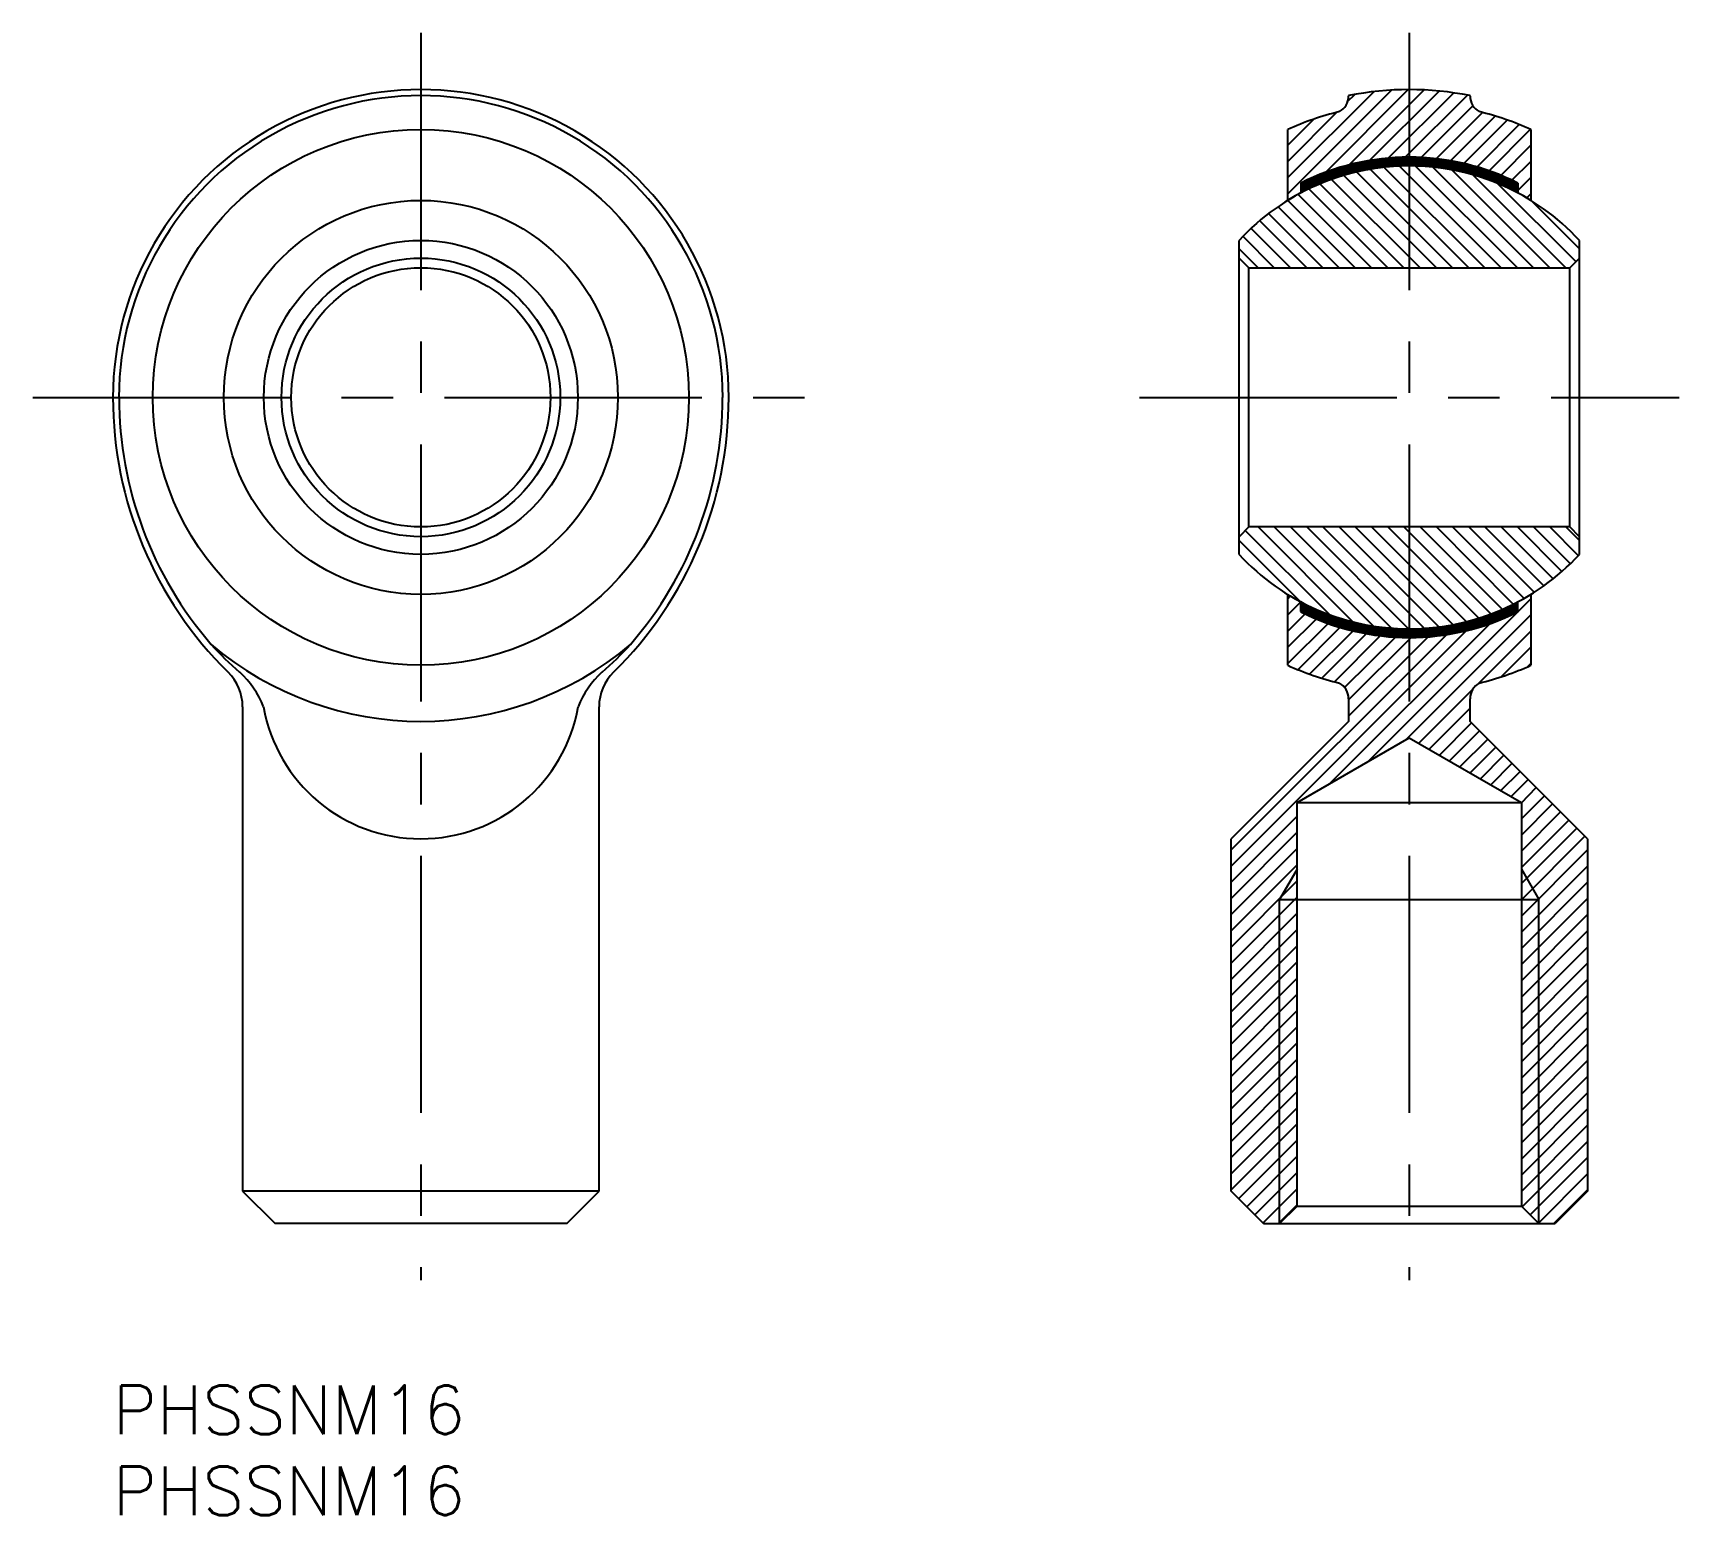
# Model space of a CAD drawing. Extents: x -5 to 97, y -8 to 84.
import ezdxf

# ---------------------------------------------------------------- set-up
doc = ezdxf.new("R2010")
doc.units = 0
doc.header["$LTSCALE"] = 0.5
doc.linetypes.add('CENTER', pattern=[50.8, 31.75, -6.35, 6.35, -6.35])
for name, color, linetype in [('MSM_CENTER', 1, 'CENTER'), ('MSM_CONTINUOUS', 7, 'CONTINUOUS'), ('MSM_NARROW', 5, 'CONTINUOUS'), ('MSM_PART_NUMBER', 7, 'CONTINUOUS')]:
    doc.layers.add(name, color=color, linetype=linetype)
doc.styles.get("Standard").update_dxf_attribs({"font": 'txt.shx', "height": 3, "bigfont": 'bigfont.shx'})

msp = doc.modelspace()

# ---------------------------------------------------------------- linework, layer by layer
at = {"layer": 'MSM_CENTER'}
for p, q in [((19, 83.5), (19, 6.5)), ((80, 83.5), (80, 6.5)), ((-4.94, 61), (42.94, 61)), ((63.35, 61), (96.65, 61))]:
    msp.add_line(p, q, dxfattribs=at)
at = {"layer": 'MSM_CONTINUOUS'}
for p, q in [((76.25, 79.63), (76.25, 79.6)), ((83.75, 79.6), (83.75, 79.63)), ((72.5, 73.16), (72.5, 77.54)), ((87.5, 77.54), (87.5, 73.16)), ((73.3, 74.22), (73.3, 73.62)), ((86.7, 74.22), (86.7, 73.62)), ((69.5, 51.31), (69.5, 70.69)), ((90.5, 51.31), (90.5, 70.69)), ((69.5, 69.6), (70.1, 69)), ((89.9, 69), (90.5, 69.6)), ((70.1, 69), (89.9, 69)), ((70.1, 53), (70.1, 69)), ((89.9, 53), (89.9, 69)), ((70.1, 53), (69.5, 52.4)), ((89.9, 53), (70.1, 53)), ((90.5, 52.4), (89.9, 53)), ((72.5, 44.46), (72.5, 48.84)), ((87.5, 48.84), (87.5, 44.46)), ((73.3, 47.78), (73.3, 48.38)), ((86.7, 47.78), (86.7, 48.38)), ((75.7, 43.35), (75.69, 43.34)), ((84.31, 43.34), (84.3, 43.35)), ((8, 41.9), (8, 12)), ((30, 12), (30, 41.9)), ((76.25, 42.4), (76.25, 41)), ((83.75, 41), (83.75, 42.4)), ((76.25, 41), (69, 33.75)), ((91, 33.75), (83.75, 41)), ((73.08, 36), (80, 39.99)), ((80, 39.99), (86.92, 36)), ((73.08, 36), (86.92, 36)), ((73.08, 11.08), (73.08, 36)), ((86.92, 36), (86.92, 11.08)), ((69, 12), (69, 33.75)), ((91, 33.75), (91, 12)), ((72, 30), (88, 30)), ((8, 12), (10, 10)), ((30, 12), (8, 12)), ((28, 10), (30, 12)), ((71, 10), (69, 12)), ((91, 12), (89, 10)), ((72, 10), (73.08, 11.08)), ((73.08, 11.08), (86.92, 11.08)), ((86.92, 11.08), (88, 10)), ((28, 10), (10, 10)), ((71, 10), (89, 10))]:
    msp.add_line(p, q, dxfattribs=at)
for radius in [16.54, 12.16, 9.69, 8.6, 8]:
    msp.add_circle((19, 61), radius, dxfattribs=at)
for centre, radius, start, end in [((19, 61), 19, 359.9986, 180.0014), ((19, 61), 18.63, 359.9985, 180.0015), ((75.15, 79.6), 1.1, 299.202, 0), ((80, 61), 19, 78.6169, 101.3831), ((84.85, 79.6), 1.1, 180, 240.798), ((80, 61), 18.16, 103.7405, 114.3939), ((80, 61), 18.16, 65.6061, 76.2595), ((80, 61), 14.29, 42.7005, 137.2995), ((80, 61), 14.29, 58.3362, 121.6638), ((80, 61), 14.83, 63.1318, 116.8682), ((23.8, 61), 23.8, 179.9987, 225.4531), ((23.65, 60.99), 23.27, 179.9817, 220.9018), ((14.2, 61), 23.8, 314.5469, 0.0013), ((14.35, 60.99), 23.27, 319.0982, 0.0183), ((80, 61), 14.29, 222.7005, 317.2995), ((80, 61), 14.29, 238.3362, 301.6638), ((80, 61), 14.83, 243.1318, 296.8682), ((19, 61), 20, 229.6709, 310.3291), ((21.93, 60.31), 21.54, 222.5203, 229.0706), ((16.07, 60.31), 21.54, 310.9294, 317.4797), ((5, 41.9), 3, 0, 45.4531), ((4.07, 39.88), 5.6, 21.1713, 47.9555), ((33.93, 39.88), 5.6, 132.0445, 158.8287), ((33, 41.9), 3, 134.5469, 180), ((80, 61), 18.16, 245.6061, 256.2595), ((80, 61), 18.16, 283.7405, 294.3939), ((75.15, 42.4), 1.1, 360, 60.798), ((84.85, 42.4), 1.1, 119.202, 180), ((19, 43.61), 9.86, 189.9682, 350.0318)]:
    msp.add_arc(centre, radius, start, end, dxfattribs=at)
at = {"layer": 'MSM_NARROW'}
for p, q in [((72.5, 73.57), (78.9, 79.96)), ((72.5, 74.57), (77.81, 79.87)), ((74.82, 74.89), (79.93, 80)), ((76.19, 79.26), (76.63, 79.69)), ((76.28, 75.35), (80.91, 79.98)), ((77.55, 75.62), (81.85, 79.91)), ((78.7, 75.76), (82.74, 79.8)), ((79.75, 75.82), (83.59, 79.66)), ((72.5, 75.57), (75.53, 78.6)), ((80.74, 75.81), (83.93, 79)), ((81.66, 75.73), (84.52, 78.58)), ((82.54, 75.6), (85.3, 78.37)), ((72.5, 76.57), (74.11, 78.18)), ((83.37, 75.43), (86.05, 78.12)), ((84.16, 75.22), (86.78, 77.84)), ((84.92, 74.98), (87.48, 77.55)), ((85.64, 74.7), (87.5, 76.57)), ((75.69, 74.62), (75.69, 75.18)), ((75.79, 74.65), (75.79, 75.21)), ((75.9, 74.68), (75.9, 75.24)), ((76.01, 74.71), (76.01, 75.27)), ((76.11, 74.75), (76.11, 75.3)), ((76.22, 74.78), (76.22, 75.33)), ((76.32, 74.8), (76.32, 75.36)), ((76.43, 74.83), (76.43, 75.38)), ((76.54, 74.86), (76.54, 75.41)), ((76.64, 74.88), (76.64, 75.43)), ((76.75, 74.91), (76.75, 75.46)), ((76.85, 74.94), (76.85, 75.49)), ((76.96, 74.96), (76.96, 75.51)), ((77.07, 74.98), (77.07, 75.53)), ((77.17, 75), (77.17, 75.55)), ((77.28, 75.02), (77.28, 75.57)), ((77.39, 75.04), (77.39, 75.59)), ((77.49, 75.06), (77.49, 75.61)), ((77.6, 75.08), (77.6, 75.63)), ((77.7, 75.1), (77.7, 75.65)), ((77.81, 75.12), (77.81, 75.66)), ((77.92, 75.13), (77.92, 75.67)), ((78.02, 75.14), (78.02, 75.69)), ((78.13, 75.16), (78.13, 75.7)), ((78.23, 75.17), (78.23, 75.72)), ((78.34, 75.19), (78.34, 75.73)), ((78.45, 75.2), (78.45, 75.74)), ((84.67, 69), (78.46, 75.2)), ((78.55, 75.21), (78.55, 75.75)), ((78.66, 75.22), (78.66, 75.76)), ((78.76, 75.23), (78.76, 75.77)), ((78.87, 75.24), (78.87, 75.78)), ((78.98, 75.25), (78.98, 75.79)), ((79.08, 75.25), (79.08, 75.79)), ((79.19, 75.26), (79.19, 75.8)), ((79.29, 75.27), (79.29, 75.81)), ((79.4, 75.27), (79.4, 75.81)), ((85.67, 69), (79.4, 75.27)), ((79.51, 75.27), (79.51, 75.81)), ((79.61, 75.28), (79.61, 75.81)), ((79.72, 75.28), (79.72, 75.82)), ((79.82, 75.28), (79.82, 75.82)), ((79.93, 75.29), (79.93, 75.82)), ((80.04, 75.29), (80.04, 75.82)), ((80.14, 75.28), (80.14, 75.82)), ((80.25, 75.28), (80.25, 75.82)), ((80.36, 75.28), (80.36, 75.82)), ((86.67, 69), (80.39, 75.28)), ((80.46, 75.27), (80.46, 75.81)), ((80.57, 75.27), (80.57, 75.81)), ((80.67, 75.27), (80.67, 75.81)), ((80.78, 75.27), (80.78, 75.8)), ((80.89, 75.26), (80.89, 75.8)), ((80.99, 75.25), (80.99, 75.79)), ((81.1, 75.24), (81.1, 75.78)), ((81.2, 75.23), (81.2, 75.77)), ((81.31, 75.22), (81.31, 75.76)), ((81.42, 75.21), (81.42, 75.75)), ((87.67, 69), (81.46, 75.21)), ((81.52, 75.21), (81.52, 75.75)), ((81.63, 75.19), (81.63, 75.73)), ((81.73, 75.18), (81.73, 75.72)), ((81.84, 75.16), (81.84, 75.71)), ((81.95, 75.15), (81.95, 75.69)), ((82.05, 75.13), (82.05, 75.68)), ((82.16, 75.12), (82.16, 75.66)), ((82.26, 75.11), (82.26, 75.65)), ((82.37, 75.09), (82.37, 75.63)), ((82.48, 75.07), (82.48, 75.61)), ((82.58, 75.05), (82.58, 75.59)), ((82.69, 75.03), (82.69, 75.57)), ((82.79, 75.01), (82.79, 75.55)), ((82.9, 74.99), (82.9, 75.53)), ((83.01, 74.97), (83.01, 75.52)), ((83.11, 74.94), (83.11, 75.49)), ((83.22, 74.92), (83.22, 75.47)), ((83.32, 74.89), (83.32, 75.44)), ((83.43, 74.86), (83.43, 75.42)), ((83.54, 74.84), (83.54, 75.39)), ((83.64, 74.81), (83.64, 75.37)), ((83.75, 74.78), (83.75, 75.34)), ((83.86, 74.76), (83.86, 75.31)), ((83.96, 74.72), (83.96, 75.28)), ((84.07, 74.69), (84.07, 75.25)), ((84.17, 74.66), (84.17, 75.22)), ((84.28, 74.63), (84.28, 75.19)), ((86.33, 74.4), (87.5, 75.57)), ((73.35, 73.65), (73.35, 74.25)), ((73.46, 73.7), (73.46, 74.3)), ((73.57, 73.75), (73.57, 74.35)), ((73.67, 73.8), (73.67, 74.4)), ((73.78, 73.86), (73.78, 74.45)), ((73.89, 73.91), (73.89, 74.5)), ((73.99, 73.96), (73.99, 74.55)), ((74.1, 74.01), (74.1, 74.6)), ((74.2, 74.05), (74.2, 74.64)), ((74.31, 74.1), (74.31, 74.68)), ((74.42, 74.15), (74.42, 74.73)), ((79.67, 69), (74.49, 74.18)), ((74.52, 74.19), (74.52, 74.77)), ((74.63, 74.24), (74.63, 74.82)), ((74.73, 74.28), (74.73, 74.86)), ((74.84, 74.32), (74.84, 74.89)), ((74.95, 74.36), (74.95, 74.93)), ((75.05, 74.4), (75.05, 74.97)), ((75.16, 74.44), (75.16, 75.01)), ((80.67, 69), (75.21, 74.46)), ((75.26, 74.48), (75.26, 75.04)), ((75.37, 74.51), (75.37, 75.08)), ((75.48, 74.55), (75.48, 75.12)), ((75.58, 74.58), (75.58, 75.15)), ((81.67, 69), (75.97, 74.7)), ((82.67, 69), (76.76, 74.91)), ((83.67, 69), (77.59, 75.08)), ((88.67, 69), (82.63, 75.04)), ((89.67, 69), (83.93, 74.73)), ((84.39, 74.59), (84.39, 75.16)), ((84.49, 74.56), (84.49, 75.13)), ((84.6, 74.53), (84.6, 75.09)), ((84.7, 74.49), (84.7, 75.06)), ((84.81, 74.45), (84.81, 75.02)), ((84.92, 74.41), (84.92, 74.98)), ((85.02, 74.37), (85.02, 74.94)), ((85.13, 74.33), (85.13, 74.91)), ((85.23, 74.29), (85.23, 74.87)), ((85.34, 74.25), (85.34, 74.83)), ((85.45, 74.2), (85.45, 74.78)), ((90.28, 69.38), (85.47, 74.19)), ((85.55, 74.16), (85.55, 74.74)), ((85.66, 74.11), (85.66, 74.7)), ((85.76, 74.07), (85.76, 74.65)), ((85.87, 74.02), (85.87, 74.61)), ((85.98, 73.98), (85.98, 74.57)), ((86.08, 73.93), (86.08, 74.52)), ((86.19, 73.87), (86.19, 74.47)), ((86.29, 73.82), (86.29, 74.42)), ((86.4, 73.77), (86.4, 74.37)), ((86.51, 73.72), (86.51, 74.32)), ((86.61, 73.66), (86.61, 74.27)), ((86.7, 73.77), (87.5, 74.57)), ((76.67, 69), (72.51, 73.16)), ((77.67, 69), (73.14, 73.53)), ((78.67, 69), (73.8, 73.87)), ((87.25, 73.31), (87.5, 73.57)), ((90.5, 70.17), (87.52, 73.15)), ((74.67, 69), (71.32, 72.35)), ((75.67, 69), (71.9, 72.77)), ((72.67, 69), (70.24, 71.43)), ((73.67, 69), (70.77, 71.9)), ((70.67, 69), (69.5, 70.17)), ((71.67, 69), (69.74, 70.93)), ((76.52, 47.15), (70.67, 53)), ((77.78, 46.89), (71.67, 53)), ((78.91, 46.76), (72.67, 53)), ((79.95, 46.71), (73.67, 53)), ((80.92, 46.75), (74.67, 53)), ((81.83, 46.84), (75.67, 53)), ((82.69, 46.97), (76.67, 53)), ((83.51, 47.16), (77.67, 53)), ((84.29, 47.38), (78.67, 53)), ((85.03, 47.63), (79.67, 53)), ((85.74, 47.92), (80.67, 53)), ((86.42, 48.24), (81.67, 53)), ((87.08, 48.59), (82.67, 53)), ((87.7, 48.97), (83.67, 53)), ((88.3, 49.37), (84.67, 53)), ((88.87, 49.8), (85.67, 53)), ((89.41, 50.25), (86.67, 53)), ((89.94, 50.73), (87.67, 53)), ((90.43, 51.24), (88.67, 53)), ((90.5, 52.17), (89.67, 53)), ((73.27, 48.4), (69.5, 52.17)), ((75.08, 47.59), (69.88, 52.78)), ((72.5, 48.57), (72.67, 48.74)), ((72.5, 47.57), (73.3, 48.37)), ((73.35, 47.75), (73.35, 48.35)), ((73.46, 47.7), (73.46, 48.3)), ((73.57, 47.65), (73.57, 48.25)), ((73.67, 47.6), (73.67, 48.2)), ((73.78, 47.55), (73.78, 48.14)), ((73.89, 47.5), (73.89, 48.09)), ((73.99, 47.45), (73.99, 48.04)), ((74.1, 47.4), (74.1, 47.99)), ((74.2, 47.36), (74.2, 47.95)), ((74.31, 47.32), (74.31, 47.9)), ((74.42, 47.27), (74.42, 47.85)), ((74.52, 47.23), (74.52, 47.81)), ((74.63, 47.18), (74.63, 47.76)), ((77.47, 38.53), (87.5, 48.57)), ((85.34, 47.17), (85.34, 47.75)), ((85.45, 47.22), (85.45, 47.8)), ((85.55, 47.26), (85.55, 47.84)), ((85.66, 47.3), (85.66, 47.89)), ((85.76, 47.35), (85.76, 47.93)), ((85.87, 47.39), (85.87, 47.98)), ((85.98, 47.43), (85.98, 48.02)), ((86.08, 47.48), (86.08, 48.07)), ((86.19, 47.53), (86.19, 48.13)), ((86.29, 47.58), (86.29, 48.18)), ((86.4, 47.63), (86.4, 48.23)), ((86.51, 47.68), (86.51, 48.28)), ((86.61, 47.73), (86.61, 48.34)), ((72.5, 46.57), (73.58, 47.64)), ((72.5, 45.57), (74.27, 47.33)), ((72.5, 44.57), (74.99, 47.05)), ((73.13, 44.19), (75.74, 46.81)), ((74.73, 47.14), (74.73, 47.72)), ((74.84, 47.11), (74.84, 47.68)), ((74.95, 47.07), (74.95, 47.64)), ((75.05, 47.03), (75.05, 47.6)), ((75.1, 37.16), (84.97, 47.03)), ((75.16, 46.99), (75.16, 47.56)), ((75.26, 46.96), (75.26, 47.52)), ((75.37, 46.92), (75.37, 47.49)), ((75.48, 46.88), (75.48, 47.45)), ((75.58, 46.85), (75.58, 47.42)), ((75.69, 46.82), (75.69, 47.38)), ((75.79, 46.79), (75.79, 47.35)), ((75.9, 46.76), (75.9, 47.32)), ((76.01, 46.73), (76.01, 47.29)), ((76.11, 46.7), (76.11, 47.25)), ((76.22, 46.67), (76.22, 47.22)), ((76.32, 46.64), (76.32, 47.2)), ((76.43, 46.62), (76.43, 47.17)), ((76.54, 46.59), (76.54, 47.14)), ((76.64, 46.57), (76.64, 47.12)), ((76.75, 46.54), (76.75, 47.09)), ((76.85, 46.51), (76.85, 47.06)), ((76.96, 46.49), (76.96, 47.04)), ((77.07, 46.47), (77.07, 47.02)), ((77.17, 46.45), (77.17, 47)), ((77.28, 46.43), (77.28, 46.98)), ((77.39, 46.41), (77.39, 46.96)), ((77.49, 46.39), (77.49, 46.94)), ((77.6, 46.37), (77.6, 46.92)), ((77.7, 46.35), (77.7, 46.9)), ((77.81, 46.34), (77.81, 46.88)), ((77.92, 46.33), (77.92, 46.87)), ((78.02, 46.31), (78.02, 46.86)), ((78.13, 46.3), (78.13, 46.84)), ((78.23, 46.28), (78.23, 46.83)), ((78.34, 46.27), (78.34, 46.81)), ((78.45, 46.26), (78.45, 46.8)), ((78.55, 46.25), (78.55, 46.79)), ((78.66, 46.24), (78.66, 46.78)), ((78.76, 46.23), (78.76, 46.77)), ((78.87, 46.22), (78.87, 46.76)), ((78.98, 46.21), (78.98, 46.75)), ((79.08, 46.21), (79.08, 46.75)), ((79.19, 46.2), (79.19, 46.74)), ((79.29, 46.19), (79.29, 46.73)), ((79.83, 39.9), (87.5, 47.57)), ((80.78, 46.2), (80.78, 46.73)), ((80.89, 46.2), (80.89, 46.74)), ((80.99, 46.21), (80.99, 46.75)), ((81.1, 46.22), (81.1, 46.76)), ((81.2, 46.23), (81.2, 46.77)), ((81.31, 46.24), (81.31, 46.78)), ((81.42, 46.25), (81.42, 46.79)), ((81.52, 46.25), (81.52, 46.79)), ((81.63, 46.27), (81.63, 46.81)), ((81.73, 46.28), (81.73, 46.82)), ((81.84, 46.29), (81.84, 46.84)), ((81.95, 46.31), (81.95, 46.85)), ((82.05, 46.32), (82.05, 46.87)), ((82.16, 46.34), (82.16, 46.88)), ((82.26, 46.35), (82.26, 46.89)), ((82.37, 46.37), (82.37, 46.91)), ((82.48, 46.39), (82.48, 46.93)), ((82.58, 46.41), (82.58, 46.95)), ((82.69, 46.43), (82.69, 46.97)), ((82.79, 46.45), (82.79, 46.99)), ((82.9, 46.47), (82.9, 47.01)), ((83.01, 46.48), (83.01, 47.03)), ((83.11, 46.51), (83.11, 47.06)), ((83.22, 46.53), (83.22, 47.08)), ((83.32, 46.56), (83.32, 47.11)), ((83.43, 46.58), (83.43, 47.14)), ((83.54, 46.61), (83.54, 47.16)), ((83.64, 46.63), (83.64, 47.19)), ((83.75, 46.66), (83.75, 47.22)), ((83.86, 46.69), (83.86, 47.24)), ((83.96, 46.72), (83.96, 47.28)), ((84.07, 46.75), (84.07, 47.31)), ((84.17, 46.78), (84.17, 47.34)), ((84.28, 46.81), (84.28, 47.37)), ((84.39, 46.84), (84.39, 47.41)), ((84.49, 46.87), (84.49, 47.44)), ((84.6, 46.91), (84.6, 47.47)), ((84.7, 46.94), (84.7, 47.51)), ((84.81, 46.98), (84.81, 47.55)), ((84.92, 47.02), (84.92, 47.59)), ((85.02, 47.06), (85.02, 47.63)), ((85.13, 47.09), (85.13, 47.67)), ((85.23, 47.13), (85.23, 47.71)), ((69, 32.07), (83.54, 46.6)), ((69, 33.07), (82.29, 46.35)), ((73.85, 43.92), (76.53, 46.59)), ((74.6, 43.67), (77.35, 46.42)), ((75.38, 43.44), (78.22, 46.29)), ((76.01, 43.08), (79.14, 46.2)), ((76.25, 41.32), (81.16, 46.22)), ((76.25, 42.32), (80.11, 46.18)), ((79.4, 46.19), (79.4, 46.73)), ((79.51, 46.19), (79.51, 46.73)), ((79.61, 46.19), (79.61, 46.72)), ((79.72, 46.18), (79.72, 46.72)), ((79.82, 46.18), (79.82, 46.72)), ((79.93, 46.18), (79.93, 46.71)), ((80.04, 46.18), (80.04, 46.71)), ((80.14, 46.18), (80.14, 46.72)), ((80.25, 46.18), (80.25, 46.72)), ((80.36, 46.18), (80.36, 46.72)), ((80.46, 46.19), (80.46, 46.73)), ((80.57, 46.19), (80.57, 46.73)), ((80.67, 46.19), (80.67, 46.73)), ((84.26, 43.32), (87.5, 46.57)), ((85.7, 43.76), (87.5, 45.57)), ((87.32, 44.38), (87.5, 44.57)), ((80.59, 39.65), (83.93, 42.99)), ((81.22, 39.29), (83.75, 41.82)), ((81.86, 38.92), (83.84, 40.91)), ((82.49, 38.56), (84.34, 40.41)), ((83.12, 38.19), (84.84, 39.91)), ((83.76, 37.82), (85.34, 39.41)), ((84.39, 37.46), (85.84, 38.91)), ((85.03, 37.09), (86.34, 38.41)), ((85.66, 36.73), (86.84, 37.91)), ((86.29, 36.36), (87.34, 37.41)), ((86.92, 35.98), (87.84, 36.91)), ((86.92, 34.98), (88.34, 36.41)), ((86.92, 33.98), (88.84, 35.91)), ((69, 31.07), (73.08, 35.15)), ((86.92, 32.98), (89.34, 35.41)), ((86.92, 31.98), (89.84, 34.91)), ((69, 30.07), (73.08, 34.15)), ((86.92, 30.98), (90.34, 34.41)), ((86.92, 29.98), (90.84, 33.91)), ((69, 29.07), (73.08, 33.15)), ((86.92, 28.98), (91, 33.07)), ((69, 28.07), (73.08, 32.15)), ((73.08, 31.87), (72, 30)), ((86.92, 27.98), (91, 32.07)), ((86.92, 31.87), (88, 30)), ((69, 27.07), (73.08, 31.15)), ((86.92, 26.98), (91, 31.07)), ((69, 26.07), (73.08, 30.15)), ((72, 10), (72, 30)), ((86.92, 25.98), (91, 30.07)), ((88, 10), (88, 30)), ((69, 25.07), (73.08, 29.15)), ((86.92, 24.98), (91, 29.07)), ((69, 24.07), (73.08, 28.15)), ((86.92, 23.98), (91, 28.07)), ((69, 23.07), (73.08, 27.15)), ((86.92, 22.98), (91, 27.07)), ((69, 22.07), (73.08, 26.15)), ((86.92, 21.98), (91, 26.07)), ((69, 21.07), (73.08, 25.15)), ((86.92, 20.98), (91, 25.07)), ((69, 20.07), (73.08, 24.15)), ((86.92, 19.98), (91, 24.07)), ((69, 19.07), (73.08, 23.15)), ((86.92, 18.98), (91, 23.07)), ((69, 18.07), (73.08, 22.15)), ((86.92, 17.98), (91, 22.07)), ((69, 17.07), (73.08, 21.15)), ((86.92, 16.98), (91, 21.07)), ((69, 16.07), (73.08, 20.15)), ((86.92, 15.98), (91, 20.07)), ((69, 15.07), (73.08, 19.15)), ((86.92, 14.98), (91, 19.07)), ((69, 14.07), (73.08, 18.15)), ((86.92, 13.98), (91, 18.07)), ((69, 13.07), (73.08, 17.15)), ((86.92, 12.98), (91, 17.07)), ((69, 12.07), (73.08, 16.15)), ((86.92, 11.98), (91, 16.07)), ((69.47, 11.53), (73.08, 15.15)), ((86.97, 11.03), (91, 15.07)), ((69.97, 11.03), (73.08, 14.15)), ((87.47, 10.53), (91, 14.07)), ((70.47, 10.53), (73.08, 13.15)), ((87.97, 10.03), (91, 13.07)), ((70.97, 10.03), (73.08, 12.15)), ((88.93, 10), (91, 12.07)), ((71.93, 10), (73.08, 11.15))]:
    msp.add_line(p, q, dxfattribs=at)

# ---------------------------------------------------------------- texts
at = {"layer": 'MSM_PART_NUMBER'}
for p in [(0, -3), (0, -8)]:
    msp.add_text('PHSSNM16', height=3, dxfattribs=at).set_placement(p)

doc.saveas('drawing.dxf')
